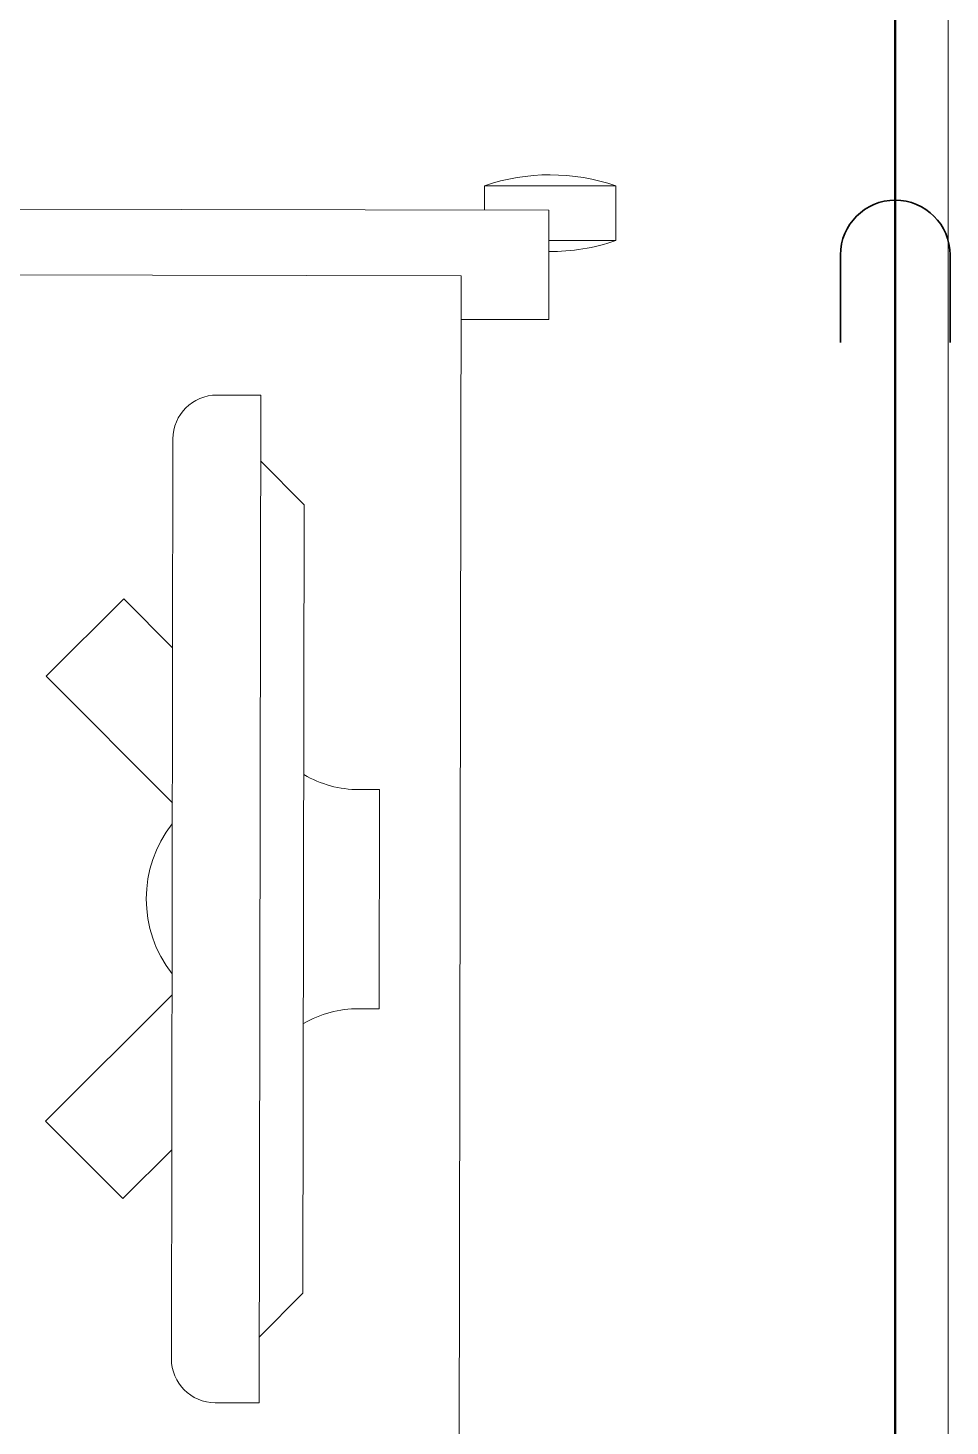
# Model space of a CAD drawing. Header units: millimetres. Extents: x -160614 to 59925, y -157025 to 0.
# Drawn here: x -33872 to -33451, y -109443 to -108805 of the extents above; entities that cross this region are included whole.
import ezdxf

# ---------------------------------------------------------------- set-up
doc = ezdxf.new("R2010")
doc.units = ezdxf.units.MM
doc.header["$LTSCALE"] = 8
for name, color, linetype, lineweight in [('72_EGR_EQP_TAG', 9, 'Continuous', 5), ('LOADING', 9, 'Continuous', 5), ('TME-MEDICAL EQUIPMENT', 9, 'Continuous', 13), ('Walls', 9, 'Continuous', 5)]:
    doc.layers.add(name, color=color, linetype=linetype, lineweight=lineweight)
doc.layers.add('A-EXH', color=1, linetype='Continuous')
doc.layers.add('REF', color=42, linetype='Continuous')

# ---------------------------------------------------------------- blocks, each defined once
blk = doc.blocks.new('HVACFF')
at = {"layer": 'REF', "lineweight": 50, "ltscale": 1.02}
blk.add_line((-33476.47, -109954.6), (-33476.47, -105908.37), dxfattribs=at)
blk.add_line((-33476.47, -109954.6), (-33476.47, -105908.37), dxfattribs=at)
at = {"layer": 'REF', "lineweight": 35}
for p, q in [((-33501.47, -108948.49), (-33501.47, -108908.49)), ((-33476.47, -108948.49), (-33476.47, -108908.49)), ((-33451.47, -108908.49), (-33451.47, -108948.49))]:
    blk.add_line(p, q, dxfattribs=at)
blk.add_arc((-33476.47, -108908.49), 25, 0, 180, dxfattribs=at)
blk = doc.blocks.new('workstation')
at = {"layer": 'LOADING'}
for p, q in [((2804.249, -1055.787, 0), (2804.35, -994.788, 0)), ((2813.402, -1050.332, 0), (2813.478, -1004.332, 0)), ((2813.478, -1004.332, 0), (2815.478, -1004.335, 0)), ((2817.405, -1048.338, 0), (2817.475, -1006.338, 0)), ((2811.47, -1009.328, 0), (2813.473, -1007.332, 0)), ((2811.41, -1045.328, 0), (2811.47, -1009.328, 0)), ((2807.996, -1022.323, 0), (2807.979, -1032.323, 0)), ((2808.925, -1022.324, 0), (2807.996, -1022.323, 0)), ((2808.908, -1032.324, 0), (2807.979, -1032.323, 0)), ((2811.41, -1045.328, 0), (2813.407, -1047.332, 0)), ((2815.402, -1050.335, 0), (2813.402, -1050.332, 0)), ((2800.244, -1058.781, 0), (2800.252, -1053.781, 0)), ((2800.252, -1053.781, 0), (2804.252, -1053.787, 0)), ((2854.249, -1055.87, 0), (2804.249, -1055.787, 0)), ((2797.185, -1059.887, 0), (2797.189, -1057.387, 0)), ((2800.246, -1057.392, 0), (2797.189, -1057.387, 0)), ((2800.244, -1058.781, 0), (2858.244, -1058.877, 0)), ((2803.185, -1059.897, 0), (2803.186, -1058.786, 0)), ((2803.185, -1059.897, 0), (2797.185, -1059.887, 0))]:
    blk.add_line(p, q, dxfattribs=at)
at = {"layer": 'LOADING', "extrusion": (1.65729e-10, -2.0259e-11, -1)}
for p, q in [((2817.459, -1015.886, 0), (2819.7, -1013.652, 0)), ((2823.23, -1017.193, 0), (2819.7, -1013.652, 0)), ((2817.447, -1022.957, 0), (2823.23, -1017.193, 0))]:
    blk.add_line(p, q, dxfattribs=at)
at = {"layer": 'LOADING', "extrusion": (1.65465e-10, -1.79463e-10, -1)}
for p, q in [((2817.433, -1031.72, 0), (2823.196, -1037.503, 0)), ((2823.196, -1037.503, 0), (2819.655, -1041.032, 0)), ((2817.421, -1038.791, 0), (2819.655, -1041.032, 0))]:
    blk.add_line(p, q, dxfattribs=at)
at = {"layer": 'LOADING'}
for centre, start, end in [((2800.174, -1066.142, 0), 89.54848, 108.82976), ((2800.199, -1051.142, 0), 250.98047, 288.82976)]:
    blk.add_arc(centre, 9.25, start, end, dxfattribs=at)
at = {"layer": 'LOADING', "extrusion": (1.03527e-10, -9.97581e-11, -1)}
for centre, major_axis, start_param, end_param in [((2815.475, -1006.335, 0), (1.412, -1.417), 3.926991, 5.497787), ((2808.933, -1017.324, 0), (-3.541, -3.53), -1.314396, -0.785398), ((2813.059, -1027.331, 0), (3.928, -3.941), 4.833569, 6.162005), ((2808.9, -1037.324, 0), (-3.541, -3.53), 2.356194, 2.885192), ((2815.405, -1048.335, 0), (1.412, -1.417), 5.497787, 7.068583)]:
    blk.add_ellipse(centre, major_axis=major_axis, ratio=1, start_param=start_param, end_param=end_param, dxfattribs=at)
blk = doc.blocks.new('1stF')
at = {"layer": 'Walls', "color": 9}
blk.add_line((-33452.34, -105842.61, 0.1), (-33452.34, -109842.61, 0.1), dxfattribs=at)
at = {"layer": 'TME-MEDICAL EQUIPMENT', "color": 9, "xscale": 10, "yscale": 10, "zscale": 10, "rotation": 180}
blk.add_blockref('workstation', (-5632.12, -119475.84, 0), dxfattribs=at)

msp = doc.modelspace()

# ---------------------------------------------------------------- block references
at = {"layer": '72_EGR_EQP_TAG'}
msp.add_blockref('1stF', (0, 0), dxfattribs=at)
at = {"layer": 'A-EXH'}
msp.add_blockref('HVACFF', (0, 0), dxfattribs=at)

doc.saveas('drawing.dxf')
